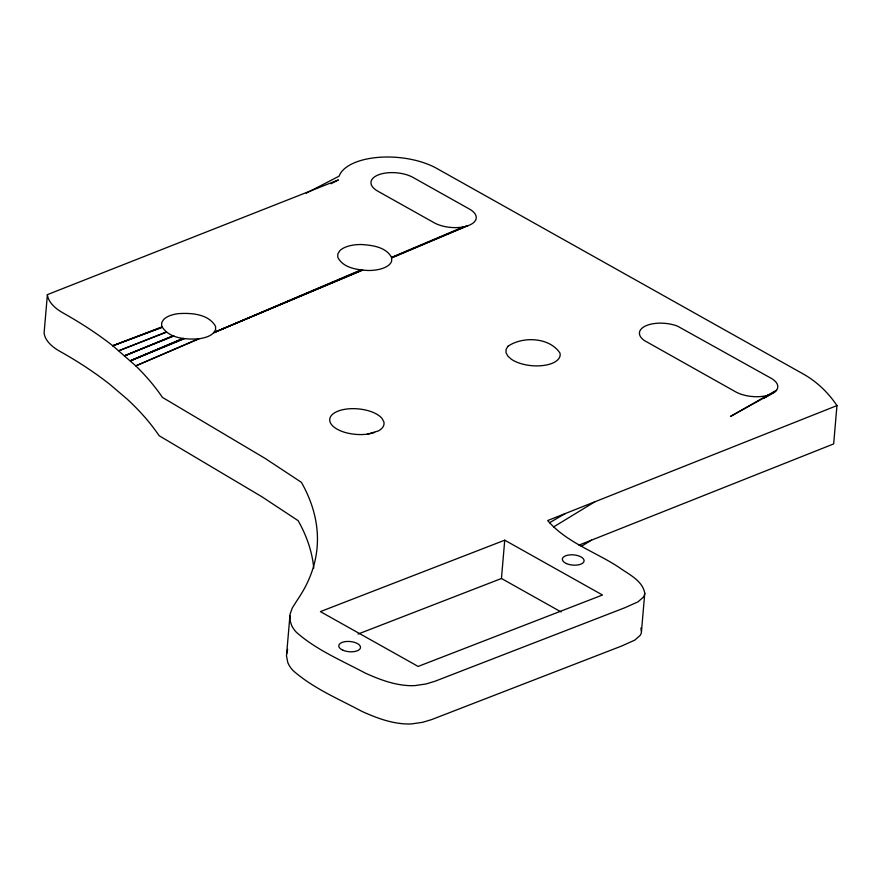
<?xml version="1.0" encoding="UTF-8"?>
<svg xmlns="http://www.w3.org/2000/svg" width="881" height="881" viewBox="0 0 881 881"><rect width="100%" height="100%" fill="white"/><g stroke="black" fill="none" stroke-linecap="round" stroke-linejoin="round"><path stroke-width="1.32" d="M331.058 183.744L338.381 179.933L47.398 294.628A57.21 26.948 4.9 0 0 63.19 313.03A439.685 207.09 4.9 0 1 112.779 345.77L135.795 365.879A439.685 207.09 4.9 0 1 162.412 397.386L265.137 458.417L301.412 482.348A439.685 207.101 4.9 0 1 297.943 599.036L292.283 607.956L290.069 614.211L286.479 655.761L287.746 662.369A70.304 33.115 4.9 0 0 292.977 670.485C312.975 688.226 338.337 698.776 361.772 711.308C375.416 717.508 389.82 722.993 404.919 723.896A31.176 14.68 4.9 0 0 411.669 723.907L422.781 722.277L431.679 719.568L621.766 645.971L634.727 640.157L640.19 635.355A31.176 14.691 4.9 0 0 641.401 632.261L644.76 593.144C642.491 580.304 628.197 574.115 618.649 567.122C595.071 551.682 566.45 542.443 547.674 520.55L836.95 405.601C827.832 391.847 815.498 380.438 800.928 372.685L436.602 168.337A57.21 26.948 4.9 0 0 378.555 157.358A57.21 26.948 4.9 0 0 339.13 176.145L306.236 193.203M289.849 615.819L290.069 620.742L291.754 625.708A70.128 33.038 4.9 0 0 296.269 632.173C316.257 649.914 341.619 660.464 365.053 672.996C378.709 679.196 393.102 684.68 408.2 685.583A31.176 14.691 4.9 0 0 414.962 685.594L426.074 683.964L434.961 681.255L625.047 607.659L638.009 601.844L643.471 597.043A31.176 14.691 4.9 0 0 644.683 593.948L644.76 593.144M47.398 294.628L44.105 332.941A57.21 26.948 4.9 0 0 59.908 351.343A439.685 207.09 4.9 0 1 109.486 384.083L127.139 399.093A439.685 207.09 4.9 0 1 159.131 435.71L261.855 496.73L298.13 520.66A439.685 207.101 4.9 0 1 313.746 568.157M358.06 634.056L501.454 578.498L504.736 540.185L602.494 595.005L418.134 666.432L320.387 611.612L504.736 540.185M836.95 405.601L833.668 443.914L578.96 545.13M286.556 654.131L287.658 649.352M775.61 391.307L776.568 390.206A24.525 11.552 4.9 0 0 771.007 378.191L677.478 326.124A24.525 11.552 4.9 0 0 646.026 325.739A24.525 11.552 4.9 0 0 644.496 340.617L735.701 391.869A24.525 11.552 4.9 0 0 767.197 395.492L772.912 393.278L775.61 391.307L769.851 394.655M766.382 396.01L769.3 394.875L730.503 416.438L776.568 390.206M771.205 394.126L763.265 398.487L769.3 394.875M553.587 526.948L594.818 501.818M581.229 546.418L591.536 540.13M549.535 522.719L565.305 513.546M198.368 338.855L135.795 365.879L199.051 338.811C205.218 337.72 212.828 336.068 215.57 329.692L215.559 326.333C208.379 313.801 191.133 312.777 178.204 313.658A27.245 12.83 4.9 0 0 163.514 319.649L161.686 322.776L161.697 326.135C168.778 338.7 186.144 339.692 199.051 338.811M360.847 269.96L213.863 332.611L362.664 270.126M183.061 338.37L130.421 360.781L184.514 338.645M391.549 257.373L391.682 260.963A27.245 12.83 4.9 0 1 368.324 270.5C357.455 269.85 343.337 268.187 337.819 257.406L337.808 254.047L339.637 250.92A27.245 12.83 4.9 0 1 361.166 244.511C371.936 245.171 385.878 246.823 391.549 257.373L463.395 226.902L467.756 225.767A24.525 11.552 4.9 0 0 469.463 209.083L413.068 177.455A24.525 11.552 4.9 0 0 378.5 174.812A24.525 11.552 4.9 0 0 377.762 191.144L434.168 222.761A24.525 11.552 4.9 0 0 463.395 226.902M361.662 270.06L213.863 332.611L362.3 270.104M391.682 257.681L465.653 226.395M183.468 338.447L130.421 360.781L183.854 338.524M391.682 257.88L467.756 225.767M173.887 335.958L124.794 355.715L173.227 335.738M124.794 355.715L173.568 335.848M166.344 331.983L118.913 350.715L166.542 332.159M162.346 327.325L112.779 345.77L162.104 326.884M112.779 345.77L162.225 327.104M367.3 434.223L378.445 430.897A27.245 12.83 4.9 0 0 383.808 421.735L381.969 418.376A27.245 12.83 4.9 0 0 337.643 411.273A27.245 12.83 4.9 0 0 346.508 432.846C355.726 435.06 365.527 435.39 374.623 432.461M501.454 578.498L561.065 611.921M640.872 628.054L641.478 631.457M507.885 346.321L506.057 349.449L506.068 352.807L507.908 356.177L511.465 359.316A27.245 12.83 4.9 0 0 543.423 365.483A27.245 12.83 4.9 0 0 559.931 353.006C549.458 337.192 522.62 336.09 507.885 346.321M342.907 650.211A10.902 5.132 4.9 0 0 360.395 648.086A10.902 5.132 4.9 0 0 345.638 641.577A10.902 5.132 4.9 0 0 342.907 650.211M566.494 563.587A10.902 5.132 4.9 0 0 583.982 561.461A10.902 5.132 4.9 0 0 569.214 554.942A10.902 5.132 4.9 0 0 566.494 563.587"/></g></svg>
